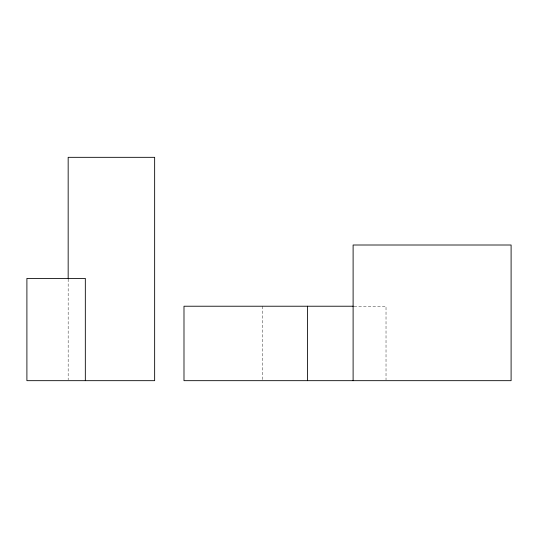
<?xml version="1.0" encoding="UTF-8"?>
<svg xmlns="http://www.w3.org/2000/svg" width="538" height="538" viewBox="0 0 538 538"><rect width="100%" height="100%" fill="white"/><g stroke="black" fill="none" stroke-linecap="round" stroke-linejoin="round"><path stroke-width="0.4" stroke-dasharray="2.69 2.02" d="M354.085 306.223L386.022 306.223L386.022 379.841M262.47 306.223L262.47 379.841M68.165 279.074L68.165 379.835"/><path stroke-width="0.81" d="M353.244 306.223L183.989 306.223L183.989 380.675L511.1 380.675L511.1 245.005L353.11 245.005L353.11 380.675M307.541 306.223L307.541 380.675M85.327 380.675L85.327 278.408L26.9 278.408L26.9 380.675L154.648 380.675L154.648 157.325L68.165 157.325L68.165 278.233"/></g></svg>
